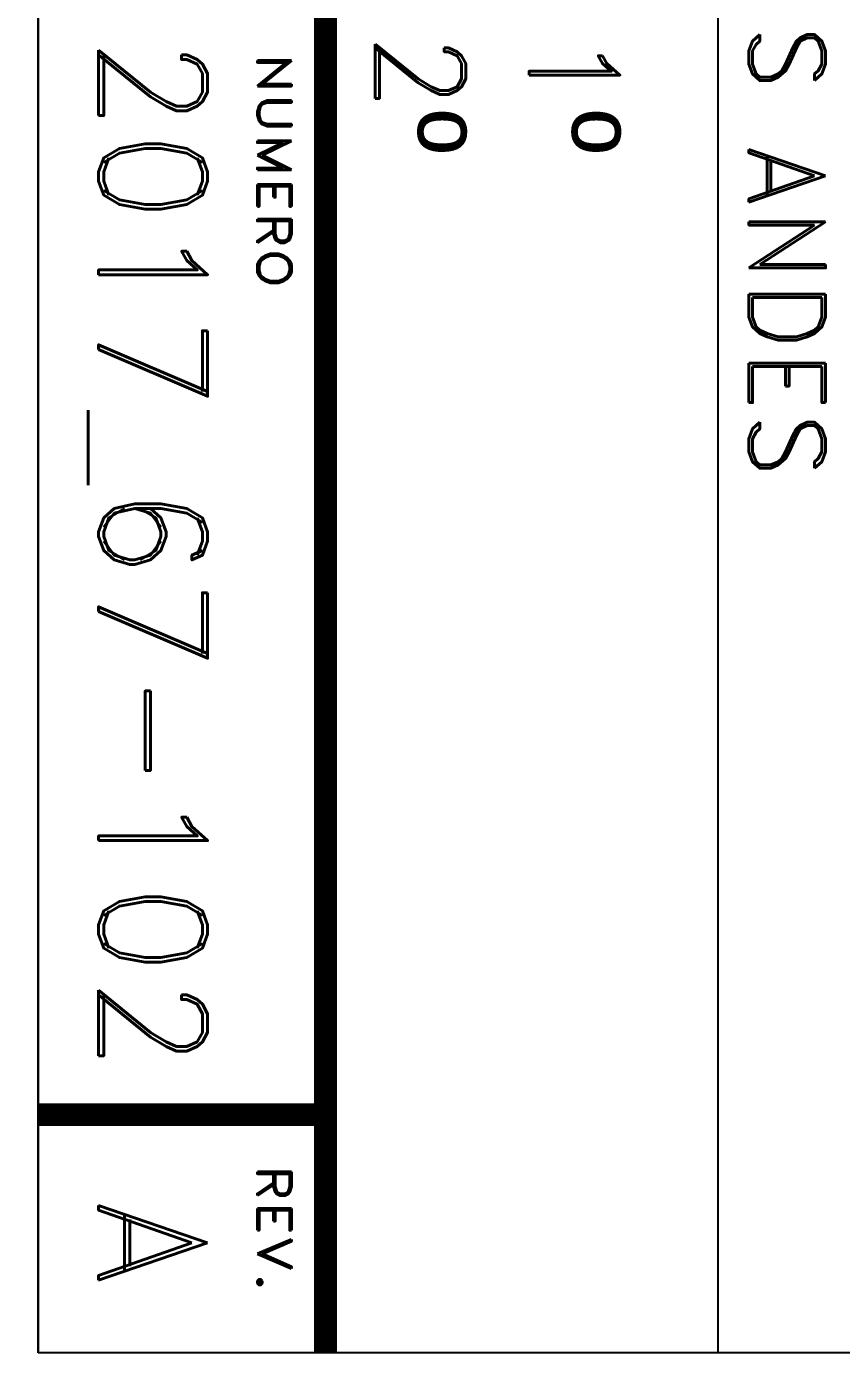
# Model space of a CAD drawing. Extents: x -4 to 6083, y -4 to 8618.
# Drawn here: x -3.7 to 265.4, y -3.7 to 438.5 of the extents above; entities that cross this region are included whole.
import ezdxf
from ezdxf.enums import TextEntityAlignment as Align

# ---------------------------------------------------------------- set-up
doc = ezdxf.new("R2010")
doc.units = 0
doc.header["$LTSCALE"] = 45
doc.header["$MEASUREMENT"] = 0
doc.layers.add('FORMATO', color=7, linetype='CONTINUOUS')
doc.layers.add('RLA-FORMATO', color=7, linetype='CONTINUOUS')
doc.styles.add('DIREC', font='ROMAND', dxfattribs={"width": 1.2})
doc.styles.add('ROMAND', font='romand', dxfattribs={"height": 31.5})
doc.styles.add('ROMANS', font='ROMANS.shx', dxfattribs={"height": 16.875})

# ---------------------------------------------------------------- blocks, each defined once
blk = doc.blocks.new('viñeta-rl')
at = {"layer": 'RLA-FORMATO', "color": 2, "linetype": 'Continuous'}
blk.add_line((-578.33, 149.76), (0, 149.76), dxfattribs=at)
at = {"layer": 'RLA-FORMATO', "color": 5, "const_width": 5}
for points in [[(0, 63.31), (-797.49, 63.31)], [(-52.5, 0), (-52.5, 63.31)]]:
    blk.add_lwpolyline(points, dxfattribs=at)
at = {"layer": 'RLA-FORMATO', "color": 3, "linetype": 'Continuous', "style": 'DIREC', "width": 1.25}
for s, p in [('NUMERO', (-286.5, 48.31)), ('REV.', (-41.5, 48.31))]:
    blk.add_text(s, height=7.5, dxfattribs=at).set_placement(p)
at = {"layer": 'RLA-FORMATO', "color": 4, "style": 'ROMAND'}
for tag, p in [('DESAR', (-1255.78, 233.26)), ('PRELIM', (-1123.11, 233.26)), ('PROP', (-989.64, 233.26)), ('CONST', (-823.74, 233.26))]:
    blk.add_attdef(tag, p, '', height=16, dxfattribs=at)
at = {"layer": 'RLA-FORMATO', "color": 2, "style": 'ROMANS'}
for tag, p, height in [('REVNO1', (-1394.08, 180.65), 10), ('DETNO1', (-1358.4, 180.65), 10), ('FECHA1', (-880.48, 180.65), 10), ('REVNO2', (-1394.08, 155.65), 10), ('DETNO2', (-1358.4, 155.65), 10), ('FECHA2', (-880.48, 155.65), 10), ('REVNO3', (-1394.08, 130.65), 10), ('DETNO3', (-1358.4, 130.65), 10), ('FECHA3', (-880.48, 130.65), 10), ('REVNO4', (-1394.08, 105.65), 10), ('DETNO4', (-1358.4, 105.65), 10), ('FECHA4', (-880.48, 105.65), 10), ('REVNO5', (-1394.08, 80.65), 11.25), ('DETNO5', (-1358.4, 80.65), 10), ('FECHA5', (-880.48, 80.65), 10), ('REVNO6', (-1392.27, 55.65), 10), ('DETNO6', (-1356.59, 55.65), 10), ('FECHA6', (-878.68, 55.65), 10), ('INGENIERO', (-741.07, 33.4), 10), ('DIBUJANTE', (-571.62, 33.4), 10), ('REVNO7', (-1394.08, 30.65), 10), ('DETNO7', (-1358.4, 30.65), 10), ('FECHA7', (-880.48, 30.65), 10), ('REVNO8', (-1394.08, 8.6), 10), ('DETNO8', (-1358.4, 8.6), 10), ('FECHA8', (-880.48, 8.6), 10), ('PROYECTISTA', (-740.89, 4.81), 10), ('INGENIERO', (-568.57, 4.61), 10)]:
    blk.add_attdef(tag, p, '', height=height, dxfattribs=at)
for tag, p in [('PERSNO1', (-946.61, 180.65)), ('PERSNO2', (-946.61, 155.65)), ('PERSNO3', (-946.61, 130.65)), ('PERSNO4', (-946.61, 105.65)), ('PERSNO5', (-946.61, 80.65)), ('PERSNO6', (-946.61, 55.65)), ('PERSNO7', (-946.61, 30.65)), ('PERSNO8', (-946.61, 8.6))]:
    blk.add_attdef(tag, text='', height=10, dxfattribs=at).set_placement(p, align=Align.CENTER)
at = {"layer": 'RLA-FORMATO', "color": 5, "style": 'ROMAND'}
blk.add_attdef('PROYECTO', text='', height=16.9, dxfattribs=at).set_placement((-289.17, 165.03), align=Align.MIDDLE)
for tag, p in [('TITULO1', (-567.96, 108.18)), ('TITULO2', (-567.96, 74.23))]:
    blk.add_attdef(tag, p, '', height=20, dxfattribs=at)
at = {"layer": 'RLA-FORMATO', "color": 2, "style": 'ROMANS'}
for tag, p in [('NOMARCH', (-1424.04, 5.53)), ('FECHA', (-1406.95, 5.53))]:
    blk.add_attdef(tag, p, '', height=11.25, rotation=90, dxfattribs=at)
at = {"layer": 'RLA-FORMATO', "color": 5, "style": 'ROMAND', "width": 0.967839}
blk.add_attdef('NUMERO', text='', height=24, dxfattribs=at).set_placement((-290.27, 13.33), (-62.41, 13.33), align=Align.FIT)
at = {"layer": 'RLA-FORMATO', "color": 5, "style": 'ROMAND', "flags": 12}
blk.add_attdef('REVISION', text='', height=24, dxfattribs=at).set_placement((-24.5, 25.33), align=Align.MIDDLE)

msp = doc.modelspace()

# ---------------------------------------------------------------- linework, layer by layer
at = {"layer": 'RLA-FORMATO', "color": 6, "linetype": 'Continuous'}
for p, q in [((0, 8617.5), (0, 0)), ((0, 0), (0, 7890)), ((6082.5, 0), (0, 0))]:
    msp.add_line(p, q, dxfattribs=at)

# ---------------------------------------------------------------- block references
at = {"layer": 'RLA-FORMATO'}
ref = msp.add_blockref('viñeta-rl', (0, 0), dxfattribs=dict(at, xscale=1.5, yscale=1.5, zscale=1.5, rotation=270))
ref.add_attrib('NUMERO', '2017_67-102', dxfattribs={"layer": 'FORMATO', "color": 5, "height": 36, "rotation": 270, "style": 'ROMAND', "width": 0.88219}).set_placement((19.994, 435.402), (19.994, 93.616), align=Align.FIT)
ref.add_attrib('REVISION', 'A', (19.994, 51.864), dxfattribs={"layer": 'FORMATO', "color": 5, "height": 36, "rotation": 270, "style": 'ROMAND'})
ref.add_attrib('TITULO1', 'PLANTA CIELO PISO 1º', (162.27, 851.943), dxfattribs={"layer": 'FORMATO', "color": 5, "height": 30, "rotation": 270, "style": 'ROMAND'})
ref.add_attrib('TITULO2', 'PLANTA CIELO PISO 2º', (111.338, 851.943), dxfattribs={"layer": 'FORMATO', "color": 5, "height": 30, "rotation": 270, "style": 'ROMAND'})
ref.add_attrib('PROYECTO', 'U. DE LOS ANDES ', dxfattribs={"layer": 'FORMATO', "color": 5, "height": 25.35, "rotation": 270, "style": 'ROMAND'}).set_placement((247.549, 433.751), align=Align.MIDDLE)

doc.saveas('drawing.dxf')
